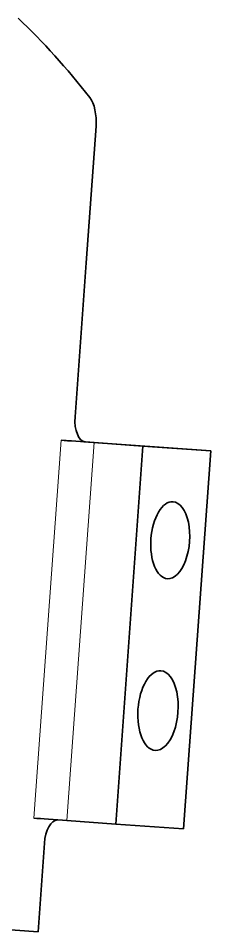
# Model space of a CAD drawing. Extents: x 0 to 841, y 0 to 594.
# Drawn here: x 613.8 to 637.7, y 242.9 to 356.1 of the extents above; entities that cross this region are included whole.
import ezdxf

# ---------------------------------------------------------------- set-up
doc = ezdxf.new("R2010")
doc.units = 0

msp = doc.modelspace()

# ---------------------------------------------------------------- linework, layer by layer
at = {"color": 7, "lineweight": 35, "ltscale": 0.4243}
msp.add_line((622.23, 325.79), (623.45, 342.72), dxfattribs=at)
at = {"color": 7, "lineweight": 35, "ltscale": 0.478616}
msp.add_line((622.23, 325.79), (620.85, 306.7), dxfattribs=at)
at = {"color": 7, "lineweight": 13}
for p, q in [((619.14, 303.81), (615.76, 256.97)), ((623.23, 303.52), (619.85, 256.68))]:
    msp.add_line(p, q, dxfattribs=at)
at = {"color": 7, "lineweight": 35, "ltscale": 0.075202}
msp.add_line((622.14, 303.6), (619.14, 303.81), dxfattribs=at)
at = {"color": 7, "lineweight": 35, "ltscale": 0.393724}
msp.add_line((621.96, 303.63), (637.67, 302.49), dxfattribs=at)
at = {"color": 7, "lineweight": 35, "ltscale": 0.151417}
msp.add_line((623.23, 303.52), (629.27, 303.08), dxfattribs=at)
at = {"color": 7, "lineweight": 35}
for p, q in [((629.27, 303.08), (625.89, 256.24)), ((637.67, 302.49), (634.3, 255.65))]:
    msp.add_line(p, q, dxfattribs=at)
at = {"color": 7, "lineweight": 35, "ltscale": 0.210594}
for p, q in [((629.27, 303.08), (637.67, 302.49)), ((634.3, 255.65), (625.89, 256.24))]:
    msp.add_line(p, q, dxfattribs=at)
at = {"color": 7, "lineweight": 35, "ltscale": 0.151418}
msp.add_line((619.85, 256.68), (625.89, 256.24), dxfattribs=at)
at = {"color": 7, "lineweight": 35, "ltscale": 0.275133}
msp.add_line((617.05, 253.88), (616.26, 242.9), dxfattribs=at)
at = {"color": 7, "lineweight": 35, "ltscale": 0.428143}
msp.add_line((616.26, 242.9), (599.17, 244.09), dxfattribs=at)
at = {"color": 7, "lineweight": 35}
for centre, major_axis, ratio, start_param, end_param in [((567.61, 192.75), (-13.04, -179.28), 0.501348, 2.634301, 2.751943), ((621.45, 342.86), (-0.29, -3.99), 0.501348, 1.572266, 2.634301), ((622.35, 306.59), (-0.22, -2.99), 0.501348, 4.713859, 6.284655), ((621.73, 303.62), (2.99, -0.22), 0.001272, 1.04564, 2.616436), ((632.65, 291.42), (-0.35, -4.77), 0.501348, 3.141583, 4.713859), ((632.65, 291.42), (-0.35, -4.77), 0.501348, 6.283176, 9.424769), ((632.65, 291.42), (-0.35, -4.77), 0.501348, 4.713859, 6.283176), ((631.13, 270.31), (-0.36, -4.94), 0.501348, 3.141583, 4.713859), ((631.13, 270.31), (-0.36, -4.94), 0.501348, 6.283176, 9.424769), ((631.13, 270.31), (-0.36, -4.94), 0.501348, 4.713859, 6.283176), ((618.35, 256.78), (-2.99, 0.22), 0.001272, 4.187233, 5.758029), ((618.55, 253.77), (-0.22, -2.99), 0.501348, 3.198115, 4.713859)]:
    msp.add_ellipse(centre, major_axis=major_axis, ratio=ratio, start_param=start_param, end_param=end_param, dxfattribs=at)

doc.saveas('drawing.dxf')
